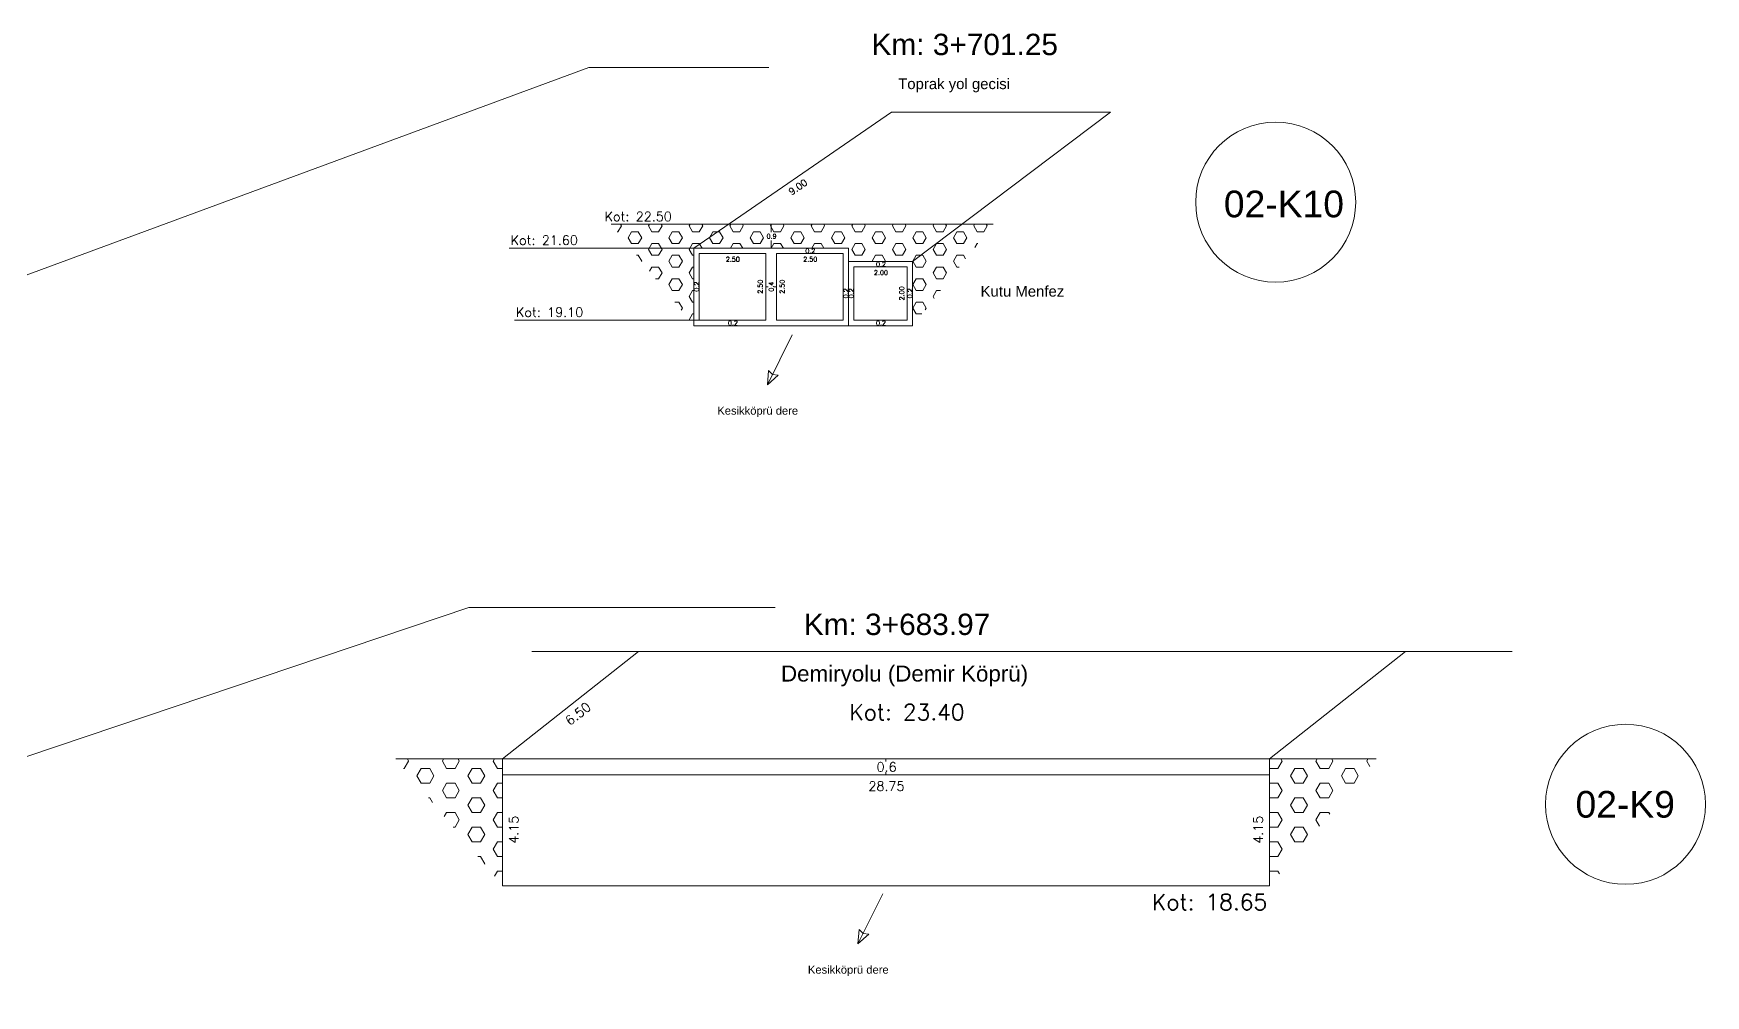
# Model space of a CAD drawing. Header units: millimetres. Extents: x 652183 to 654897, y 4079385 to 4083244.
# Drawn here: x 654638.7 to 654701.4, y 4081795.7 to 4081831.7 of the extents above; entities that cross this region are included whole.
import ezdxf

# ---------------------------------------------------------------- set-up
doc = ezdxf.new("R2010")
doc.units = ezdxf.units.MM
doc.layers.add('KOPRU_ROL', color=2, linetype='Continuous', lineweight=0)
doc.layers.add('KOPRU_ROLEVE', color=3, linetype='Continuous', lineweight=0)
doc.styles.add('STYLE0', font='romans__.ttf')
doc.styles.add('STYLE1', font='arial.ttf')

msp = doc.modelspace()

# ---------------------------------------------------------------- linework, layer by layer
at = {"layer": 'KOPRU_ROL', "lineweight": 0}
for p, q in [((654572.262, 4081798.253, 21.295), (654659.525, 4081830.459, 21.566)), ((654659.525, 4081830.459, 21.566), (654666.274, 4081830.459, 21.857)), ((654666.364, 4081824.581), (654666.364, 4081824.291)), ((654666.364, 4081823.681), (654666.364, 4081823.971)), ((654663.464, 4081823.681, 21.59), (654656.539, 4081823.681, 21.585)), ((654667.814, 4081823.681), (654667.814, 4081823.671)), ((654667.814, 4081823.481), (654667.814, 4081823.491)), ((654670.464, 4081823.181), (654670.464, 4081823.171)), ((654670.464, 4081822.981), (654670.464, 4081822.991)), ((654663.464, 4081822.231), (654663.474, 4081822.231)), ((654663.664, 4081822.231), (654663.654, 4081822.231)), ((654666.164, 4081822.231), (654666.254, 4081822.231)), ((654666.564, 4081822.231), (654666.474, 4081822.231)), ((654669.064, 4081821.981), (654669.074, 4081821.981)), ((654669.264, 4081821.981), (654669.254, 4081821.981)), ((654669.264, 4081821.981), (654669.274, 4081821.981)), ((654669.464, 4081821.981), (654669.454, 4081821.981)), ((654671.464, 4081821.981), (654671.474, 4081821.981)), ((654671.664, 4081821.981), (654671.654, 4081821.981)), ((654663.664, 4081820.981, 21.59), (654656.739, 4081820.981, 21.585)), ((654664.914, 4081820.981), (654664.914, 4081820.971)), ((654664.914, 4081820.781), (654664.914, 4081820.791)), ((654670.464, 4081820.981), (654670.464, 4081820.971)), ((654670.464, 4081820.781), (654670.464, 4081820.791)), ((654666.219, 4081818.568), (654667.152, 4081820.434)), ((654666.219, 4081818.568), (654666.261, 4081819.106)), ((654666.625, 4081818.925), (654666.219, 4081818.568)), ((654666.261, 4081819.106), (654666.408, 4081818.946)), ((654666.408, 4081818.946), (654666.625, 4081818.925)), ((654592.154, 4081789.018, 22.33), (654655.026, 4081810.212, 21.646)), ((654655.026, 4081810.212, 21.646), (654666.511, 4081810.212, 21.923)), ((654670.663, 4081804.536), (654670.663, 4081804.436)), ((654670.663, 4081803.936), (654670.663, 4081804.036)), ((654669.615, 4081797.611), (654670.548, 4081799.477)), ((654669.615, 4081797.611), (654669.657, 4081798.149)), ((654669.657, 4081798.149), (654669.804, 4081797.988)), ((654670.02, 4081797.968), (654669.615, 4081797.611)), ((654669.804, 4081797.988), (654670.02, 4081797.968))]:
    msp.add_line(p, q, dxfattribs=at)
for centre in [(654685.275, 4081825.411), (654698.39, 4081802.837)]:
    msp.add_circle(centre, 3, dxfattribs=at)
at = {"layer": 'KOPRU_ROLEVE', "lineweight": 0}
for p, q in [((654663.464, 4081823.681, 21.59), (654670.876, 4081828.786, 21.583)), ((654670.876, 4081828.786, 21.583), (654679.085, 4081828.786, 21.614)), ((654671.664, 4081823.181, 21.59), (654679.085, 4081828.786, 21.583)), ((654660.364, 4081824.581, 21.585), (654674.686, 4081824.581, 21.585)), ((654660.618, 4081824.3, 21.59), (654660.745, 4081824.52, 21.59)), ((654660.745, 4081824.52, 21.59), (654660.71, 4081824.581, 21.59)), ((654661.761, 4081824.52, 21.59), (654661.796, 4081824.581, 21.59)), ((654661.888, 4081824.3, 21.59), (654661.761, 4081824.52, 21.59)), ((654662.142, 4081824.3, 21.59), (654662.269, 4081824.52, 21.59)), ((654662.269, 4081824.52, 21.59), (654662.234, 4081824.581, 21.59)), ((654663.285, 4081824.52, 21.59), (654663.32, 4081824.581, 21.59)), ((654663.412, 4081824.3, 21.59), (654663.285, 4081824.52, 21.59)), ((654663.666, 4081824.3, 21.59), (654663.793, 4081824.52, 21.59)), ((654663.793, 4081824.52, 21.59), (654663.758, 4081824.581, 21.59)), ((654664.809, 4081824.52, 21.59), (654664.844, 4081824.581, 21.59)), ((654664.936, 4081824.3, 21.59), (654664.809, 4081824.52, 21.59)), ((654665.19, 4081824.3, 21.59), (654665.317, 4081824.52, 21.59)), ((654665.317, 4081824.52, 21.59), (654665.282, 4081824.581, 21.59)), ((654666.333, 4081824.52, 21.59), (654666.368, 4081824.581, 21.59)), ((654666.46, 4081824.3, 21.59), (654666.333, 4081824.52, 21.59)), ((654666.714, 4081824.3, 21.59), (654666.841, 4081824.52, 21.59)), ((654666.841, 4081824.52, 21.59), (654666.806, 4081824.581, 21.59)), ((654667.857, 4081824.52, 21.59), (654667.892, 4081824.581, 21.59)), ((654667.984, 4081824.3, 21.59), (654667.857, 4081824.52, 21.59)), ((654668.238, 4081824.3, 21.59), (654668.365, 4081824.52, 21.59)), ((654668.365, 4081824.52, 21.59), (654668.33, 4081824.581, 21.59)), ((654669.381, 4081824.52, 21.59), (654669.416, 4081824.581, 21.59)), ((654669.508, 4081824.3, 21.59), (654669.381, 4081824.52, 21.59)), ((654669.762, 4081824.3, 21.59), (654669.889, 4081824.52, 21.59)), ((654669.889, 4081824.52, 21.59), (654669.854, 4081824.581, 21.59)), ((654670.905, 4081824.52, 21.59), (654670.94, 4081824.581, 21.59)), ((654671.032, 4081824.3, 21.59), (654670.905, 4081824.52, 21.59)), ((654671.286, 4081824.3, 21.59), (654671.413, 4081824.52, 21.59)), ((654671.413, 4081824.52, 21.59), (654671.378, 4081824.581, 21.59)), ((654672.429, 4081824.52, 21.59), (654672.464, 4081824.581, 21.59)), ((654672.556, 4081824.3, 21.59), (654672.429, 4081824.52, 21.59)), ((654672.81, 4081824.3, 21.59), (654672.937, 4081824.52, 21.59)), ((654672.937, 4081824.52, 21.59), (654672.902, 4081824.581, 21.59)), ((654673.953, 4081824.52, 21.59), (654673.988, 4081824.581, 21.59)), ((654674.08, 4081824.3, 21.59), (654673.953, 4081824.52, 21.59)), ((654674.334, 4081824.3, 21.59), (654674.461, 4081824.52, 21.59)), ((654674.461, 4081824.52, 21.59), (654674.426, 4081824.581, 21.59)), ((654660.592, 4081824.3, 21.59), (654660.618, 4081824.3, 21.59)), ((654660.999, 4081824.08, 21.59), (654661.126, 4081824.3, 21.59)), ((654661.126, 4081823.86, 21.59), (654660.999, 4081824.08, 21.59)), ((654661.126, 4081824.3, 21.59), (654661.38, 4081824.3, 21.59)), ((654661.126, 4081823.86, 21.59), (654661.38, 4081823.86, 21.59)), ((654661.507, 4081824.08, 21.59), (654661.38, 4081824.3, 21.59)), ((654661.38, 4081823.86, 21.59), (654661.507, 4081824.08, 21.59)), ((654661.761, 4081823.64, 21.59), (654661.888, 4081823.86, 21.59)), ((654661.888, 4081824.3, 21.59), (654662.142, 4081824.3, 21.59)), ((654661.888, 4081823.86, 21.59), (654662.142, 4081823.86, 21.59)), ((654662.269, 4081823.64, 21.59), (654662.142, 4081823.86, 21.59)), ((654662.523, 4081824.08, 21.59), (654662.65, 4081824.3, 21.59)), ((654662.65, 4081823.86, 21.59), (654662.523, 4081824.08, 21.59)), ((654662.65, 4081824.3, 21.59), (654662.904, 4081824.3, 21.59)), ((654662.65, 4081823.86, 21.59), (654662.904, 4081823.86, 21.59)), ((654663.031, 4081824.08, 21.59), (654662.904, 4081824.3, 21.59)), ((654662.904, 4081823.86, 21.59), (654663.031, 4081824.08, 21.59)), ((654663.285, 4081823.64, 21.59), (654663.412, 4081823.86, 21.59)), ((654663.412, 4081824.3, 21.59), (654663.666, 4081824.3, 21.59)), ((654663.412, 4081823.86, 21.59), (654663.666, 4081823.86, 21.59)), ((654663.769, 4081823.681, 21.59), (654663.666, 4081823.86, 21.59)), ((654664.047, 4081824.08, 21.59), (654664.174, 4081824.3, 21.59)), ((654664.174, 4081823.86, 21.59), (654664.047, 4081824.08, 21.59)), ((654664.174, 4081824.3, 21.59), (654664.428, 4081824.3, 21.59)), ((654664.174, 4081823.86, 21.59), (654664.428, 4081823.86, 21.59)), ((654664.555, 4081824.08, 21.59), (654664.428, 4081824.3, 21.59)), ((654664.428, 4081823.86, 21.59), (654664.555, 4081824.08, 21.59)), ((654664.832, 4081823.681, 21.59), (654664.936, 4081823.86, 21.59)), ((654664.936, 4081824.3, 21.59), (654665.19, 4081824.3, 21.59)), ((654664.936, 4081823.86, 21.59), (654665.19, 4081823.86, 21.59)), ((654665.293, 4081823.681, 21.59), (654665.19, 4081823.86, 21.59)), ((654665.571, 4081824.08, 21.59), (654665.698, 4081824.3, 21.59)), ((654665.698, 4081823.86, 21.59), (654665.571, 4081824.08, 21.59)), ((654665.698, 4081824.3, 21.59), (654665.952, 4081824.3, 21.59)), ((654665.698, 4081823.86, 21.59), (654665.952, 4081823.86, 21.59)), ((654666.079, 4081824.08, 21.59), (654665.952, 4081824.3, 21.59)), ((654665.952, 4081823.86, 21.59), (654666.079, 4081824.08, 21.59)), ((654666.356, 4081823.681, 21.59), (654666.46, 4081823.86, 21.59)), ((654666.46, 4081824.3, 21.59), (654666.714, 4081824.3, 21.59)), ((654666.46, 4081823.86, 21.59), (654666.714, 4081823.86, 21.59)), ((654666.817, 4081823.681, 21.59), (654666.714, 4081823.86, 21.59)), ((654667.095, 4081824.08, 21.59), (654667.222, 4081824.3, 21.59)), ((654667.222, 4081823.86, 21.59), (654667.095, 4081824.08, 21.59)), ((654667.222, 4081824.3, 21.59), (654667.476, 4081824.3, 21.59)), ((654667.222, 4081823.86, 21.59), (654667.476, 4081823.86, 21.59)), ((654667.603, 4081824.08, 21.59), (654667.476, 4081824.3, 21.59)), ((654667.476, 4081823.86, 21.59), (654667.603, 4081824.08, 21.59)), ((654667.88, 4081823.681, 21.59), (654667.984, 4081823.86, 21.59)), ((654667.984, 4081824.3, 21.59), (654668.238, 4081824.3, 21.59)), ((654667.984, 4081823.86, 21.59), (654668.238, 4081823.86, 21.59)), ((654668.341, 4081823.681, 21.59), (654668.238, 4081823.86, 21.59)), ((654668.619, 4081824.08, 21.59), (654668.746, 4081824.3, 21.59)), ((654668.746, 4081823.86, 21.59), (654668.619, 4081824.08, 21.59)), ((654668.746, 4081824.3, 21.59), (654669, 4081824.3, 21.59)), ((654668.746, 4081823.86, 21.59), (654669, 4081823.86, 21.59)), ((654669.127, 4081824.08, 21.59), (654669, 4081824.3, 21.59)), ((654669, 4081823.86, 21.59), (654669.127, 4081824.08, 21.59)), ((654669.381, 4081823.64, 21.59), (654669.508, 4081823.86, 21.59)), ((654669.508, 4081824.3, 21.59), (654669.762, 4081824.3, 21.59)), ((654669.508, 4081823.86, 21.59), (654669.762, 4081823.86, 21.59)), ((654669.889, 4081823.64, 21.59), (654669.762, 4081823.86, 21.59)), ((654670.143, 4081824.08, 21.59), (654670.27, 4081824.3, 21.59)), ((654670.27, 4081823.86, 21.59), (654670.143, 4081824.08, 21.59)), ((654670.27, 4081824.3, 21.59), (654670.524, 4081824.3, 21.59)), ((654670.27, 4081823.86, 21.59), (654670.524, 4081823.86, 21.59)), ((654670.651, 4081824.08, 21.59), (654670.524, 4081824.3, 21.59)), ((654670.524, 4081823.86, 21.59), (654670.651, 4081824.08, 21.59)), ((654670.905, 4081823.64, 21.59), (654671.032, 4081823.86, 21.59)), ((654671.032, 4081824.3, 21.59), (654671.286, 4081824.3, 21.59)), ((654671.032, 4081823.86, 21.59), (654671.286, 4081823.86, 21.59)), ((654671.413, 4081823.64, 21.59), (654671.286, 4081823.86, 21.59)), ((654671.667, 4081824.08, 21.59), (654671.794, 4081824.3, 21.59)), ((654671.794, 4081823.86, 21.59), (654671.667, 4081824.08, 21.59)), ((654671.794, 4081824.3, 21.59), (654672.048, 4081824.3, 21.59)), ((654671.794, 4081823.86, 21.59), (654672.048, 4081823.86, 21.59)), ((654672.175, 4081824.08, 21.59), (654672.048, 4081824.3, 21.59)), ((654672.048, 4081823.86, 21.59), (654672.175, 4081824.08, 21.59)), ((654672.429, 4081823.64, 21.59), (654672.556, 4081823.86, 21.59)), ((654672.556, 4081824.3, 21.59), (654672.81, 4081824.3, 21.59)), ((654672.556, 4081823.86, 21.59), (654672.81, 4081823.86, 21.59)), ((654672.937, 4081823.64, 21.59), (654672.81, 4081823.86, 21.59)), ((654673.191, 4081824.08, 21.59), (654673.318, 4081824.3, 21.59)), ((654673.318, 4081823.86, 21.59), (654673.191, 4081824.08, 21.59)), ((654673.318, 4081824.3, 21.59), (654673.572, 4081824.3, 21.59)), ((654673.318, 4081823.86, 21.59), (654673.572, 4081823.86, 21.59)), ((654673.699, 4081824.08, 21.59), (654673.572, 4081824.3, 21.59)), ((654673.572, 4081823.86, 21.59), (654673.699, 4081824.08, 21.59)), ((654673.991, 4081823.706, 21.59), (654674.08, 4081823.86, 21.59)), ((654674.08, 4081824.3, 21.59), (654674.334, 4081824.3, 21.59)), ((654674.08, 4081823.86, 21.59), (654674.113, 4081823.86, 21.59)), ((654661.31, 4081823.42, 21.59), (654661.38, 4081823.42, 21.59)), ((654661.507, 4081823.2, 21.59), (654661.38, 4081823.42, 21.59)), ((654661.5, 4081823.188, 21.59), (654661.507, 4081823.2, 21.59)), ((654661.888, 4081823.42, 21.59), (654661.761, 4081823.64, 21.59)), ((654661.888, 4081823.42, 21.59), (654662.142, 4081823.42, 21.59)), ((654662.142, 4081823.42, 21.59), (654662.269, 4081823.64, 21.59)), ((654662.523, 4081823.2, 21.59), (654662.65, 4081823.42, 21.59)), ((654662.65, 4081822.98, 21.59), (654662.523, 4081823.2, 21.59)), ((654662.65, 4081823.42, 21.59), (654662.904, 4081823.42, 21.59)), ((654663.031, 4081823.2, 21.59), (654662.904, 4081823.42, 21.59)), ((654662.904, 4081822.98, 21.59), (654663.031, 4081823.2, 21.59)), ((654663.412, 4081823.42, 21.59), (654663.285, 4081823.64, 21.59)), ((654663.412, 4081823.42, 21.59), (654663.464, 4081823.42, 21.59)), ((654663.464, 4081823.681, 21.59), (654669.264, 4081823.681, 21.959)), ((654663.464, 4081823.681, 21.59), (654663.464, 4081820.781, 21.59)), ((654663.664, 4081823.481, 21.603), (654663.664, 4081820.981, 21.591)), ((654663.664, 4081823.481, 21.603), (654666.164, 4081823.481, 21.765)), ((654666.164, 4081823.481, 21.59), (654666.164, 4081820.981, 21.59)), ((654666.564, 4081823.481, 21.59), (654666.564, 4081820.981, 21.59)), ((654666.564, 4081823.481, 21.792), (654669.064, 4081823.481, 21.954)), ((654669.064, 4081823.481, 21.59), (654669.064, 4081820.981, 21.59)), ((654669.264, 4081823.681, 21.959), (654669.264, 4081823.181, 21.959)), ((654669.508, 4081823.42, 21.59), (654669.381, 4081823.64, 21.59)), ((654669.508, 4081823.42, 21.59), (654669.762, 4081823.42, 21.59)), ((654669.762, 4081823.42, 21.59), (654669.889, 4081823.64, 21.59)), ((654670.143, 4081823.2, 21.59), (654670.27, 4081823.42, 21.59)), ((654670.154, 4081823.181, 21.59), (654670.143, 4081823.2, 21.59)), ((654670.27, 4081823.42, 21.59), (654670.524, 4081823.42, 21.59)), ((654670.651, 4081823.2, 21.59), (654670.524, 4081823.42, 21.59)), ((654670.639, 4081823.181, 21.59), (654670.651, 4081823.2, 21.59)), ((654671.032, 4081823.42, 21.59), (654670.905, 4081823.64, 21.59)), ((654671.032, 4081823.42, 21.59), (654671.286, 4081823.42, 21.59)), ((654671.286, 4081823.42, 21.59), (654671.413, 4081823.64, 21.59)), ((654671.667, 4081823.2, 21.59), (654671.794, 4081823.42, 21.59)), ((654671.794, 4081822.98, 21.59), (654671.667, 4081823.2, 21.59)), ((654671.794, 4081823.42, 21.59), (654672.048, 4081823.42, 21.59)), ((654672.175, 4081823.2, 21.59), (654672.048, 4081823.42, 21.59)), ((654672.048, 4081822.98, 21.59), (654672.175, 4081823.2, 21.59)), ((654672.556, 4081823.42, 21.59), (654672.429, 4081823.64, 21.59)), ((654672.556, 4081823.42, 21.59), (654672.81, 4081823.42, 21.59)), ((654672.81, 4081823.42, 21.59), (654672.937, 4081823.64, 21.59)), ((654673.191, 4081823.2, 21.59), (654673.318, 4081823.42, 21.59)), ((654673.318, 4081822.98, 21.59), (654673.191, 4081823.2, 21.59)), ((654673.318, 4081823.42, 21.59), (654673.572, 4081823.42, 21.59)), ((654673.652, 4081823.281, 21.59), (654673.572, 4081823.42, 21.59)), ((654661.797, 4081822.823, 21.59), (654661.888, 4081822.98, 21.59)), ((654661.888, 4081822.98, 21.59), (654662.142, 4081822.98, 21.59)), ((654662.269, 4081822.76, 21.59), (654662.142, 4081822.98, 21.59)), ((654662.142, 4081822.54, 21.59), (654662.269, 4081822.76, 21.59)), ((654662.65, 4081822.98, 21.59), (654662.904, 4081822.98, 21.59)), ((654663.285, 4081822.76, 21.59), (654663.412, 4081822.98, 21.59)), ((654663.412, 4081822.54, 21.59), (654663.285, 4081822.76, 21.59)), ((654663.412, 4081822.98, 21.59), (654663.464, 4081822.98, 21.59)), ((654669.264, 4081823.181, 21.891), (654671.664, 4081823.181, 22.112)), ((654669.264, 4081823.181, 21.959), (654669.264, 4081820.781, 21.959)), ((654669.464, 4081822.981, 21.59), (654669.464, 4081820.981, 21.59)), ((654669.464, 4081822.981, 21.968), (654671.464, 4081822.981, 22.099)), ((654671.464, 4081822.981, 22.111), (654671.464, 4081820.981, 22.099)), ((654671.664, 4081823.181, 22.112), (654671.664, 4081820.781, 22.112)), ((654671.794, 4081822.98, 21.59), (654672.048, 4081822.98, 21.59)), ((654672.429, 4081822.76, 21.59), (654672.556, 4081822.98, 21.59)), ((654672.556, 4081822.54, 21.59), (654672.429, 4081822.76, 21.59)), ((654672.556, 4081822.98, 21.59), (654672.81, 4081822.98, 21.59)), ((654672.937, 4081822.76, 21.59), (654672.81, 4081822.98, 21.59)), ((654672.81, 4081822.54, 21.59), (654672.937, 4081822.76, 21.59)), ((654673.318, 4081822.98, 21.59), (654673.413, 4081822.98, 21.59)), ((654662.028, 4081822.54, 21.59), (654662.142, 4081822.54, 21.59)), ((654662.523, 4081822.32, 21.59), (654662.65, 4081822.54, 21.59)), ((654662.65, 4081822.1, 21.59), (654662.523, 4081822.32, 21.59)), ((654662.65, 4081822.54, 21.59), (654662.904, 4081822.54, 21.59)), ((654662.65, 4081822.1, 21.59), (654662.904, 4081822.1, 21.59)), ((654663.031, 4081822.32, 21.59), (654662.904, 4081822.54, 21.59)), ((654662.904, 4081822.1, 21.59), (654663.031, 4081822.32, 21.59)), ((654663.285, 4081821.88, 21.59), (654663.412, 4081822.1, 21.59)), ((654663.412, 4081822.54, 21.59), (654663.464, 4081822.54, 21.59)), ((654663.412, 4081822.1, 21.59), (654663.464, 4081822.1, 21.59)), ((654671.667, 4081822.32, 21.59), (654671.794, 4081822.54, 21.59)), ((654671.794, 4081822.1, 21.59), (654671.667, 4081822.32, 21.59)), ((654671.794, 4081822.54, 21.59), (654672.048, 4081822.54, 21.59)), ((654671.794, 4081822.1, 21.59), (654672.048, 4081822.1, 21.59)), ((654672.175, 4081822.32, 21.59), (654672.048, 4081822.54, 21.59)), ((654672.048, 4081822.1, 21.59), (654672.175, 4081822.32, 21.59)), ((654672.429, 4081821.88, 21.59), (654672.556, 4081822.1, 21.59)), ((654672.556, 4081822.54, 21.59), (654672.81, 4081822.54, 21.59)), ((654672.556, 4081822.1, 21.59), (654672.714, 4081822.1, 21.59)), ((654662.746, 4081821.661, 21.59), (654662.904, 4081821.661, 21.59)), ((654663.031, 4081821.441, 21.59), (654662.904, 4081821.661, 21.59)), ((654662.987, 4081821.365, 21.59), (654663.031, 4081821.441, 21.59)), ((654663.412, 4081821.661, 21.59), (654663.285, 4081821.88, 21.59)), ((654663.412, 4081821.661, 21.59), (654663.464, 4081821.661, 21.59)), ((654671.667, 4081821.441, 21.59), (654671.794, 4081821.661, 21.59)), ((654671.794, 4081821.221, 21.59), (654671.667, 4081821.441, 21.59)), ((654671.794, 4081821.661, 21.59), (654672.048, 4081821.661, 21.59)), ((654672.175, 4081821.441, 21.59), (654672.048, 4081821.661, 21.59)), ((654672.138, 4081821.377, 21.59), (654672.175, 4081821.441, 21.59)), ((654672.475, 4081821.8, 21.59), (654672.429, 4081821.88, 21.59)), ((654663.285, 4081821.001, 21.59), (654663.412, 4081821.221, 21.59)), ((654663.412, 4081821.221, 21.59), (654663.464, 4081821.221, 21.59)), ((654663.464, 4081820.781, 21.59), (654669.264, 4081820.781, 21.959)), ((654663.464, 4081820.781, 21.59), (654663.666, 4081820.781, 21.59)), ((654663.664, 4081820.981, 21.591), (654666.164, 4081820.981, 21.754)), ((654664.174, 4081820.781, 21.59), (654664.428, 4081820.781, 21.59)), ((654664.936, 4081820.781, 21.59), (654665.19, 4081820.781, 21.59)), ((654665.698, 4081820.781, 21.59), (654665.952, 4081820.781, 21.59)), ((654666.46, 4081820.781, 21.59), (654666.714, 4081820.781, 21.59)), ((654666.564, 4081820.981, 21.78), (654669.064, 4081820.981, 21.942)), ((654667.222, 4081820.781, 21.59), (654667.476, 4081820.781, 21.59)), ((654667.984, 4081820.781, 21.59), (654668.238, 4081820.781, 21.59)), ((654668.746, 4081820.781, 21.59), (654669, 4081820.781, 21.59)), ((654669.264, 4081820.781, 21.959), (654671.664, 4081820.781, 22.112)), ((654669.464, 4081820.981, 21.968), (654671.464, 4081820.981, 22.099)), ((654669.508, 4081820.781, 21.59), (654669.762, 4081820.781, 21.59)), ((654670.27, 4081820.781, 21.59), (654670.524, 4081820.781, 21.59)), ((654671.032, 4081820.781, 21.59), (654671.286, 4081820.781, 21.59)), ((654671.794, 4081821.221, 21.59), (654672.014, 4081821.221, 21.59)), ((654656.288, 4081804.536, 21.67), (654661.392, 4081808.56, 21.659)), ((654657.392, 4081808.56, 21.67), (654694.143, 4081808.56, 21.67)), ((654685.038, 4081804.536, 21.67), (654690.143, 4081808.56, 21.659)), ((654652.288, 4081804.536, 21.67), (654689.038, 4081804.536, 21.67)), ((654652.606, 4081804.185, 21.67), (654652.764, 4081804.46, 21.67)), ((654652.764, 4081804.46, 21.67), (654652.721, 4081804.536, 21.67)), ((654654.034, 4081804.46, 21.67), (654654.078, 4081804.536, 21.67)), ((654654.193, 4081804.185, 21.67), (654654.034, 4081804.46, 21.67)), ((654654.511, 4081804.185, 21.67), (654654.669, 4081804.46, 21.67)), ((654654.669, 4081804.46, 21.67), (654654.626, 4081804.536, 21.67)), ((654655.939, 4081804.46, 21.67), (654655.983, 4081804.536, 21.67)), ((654656.098, 4081804.185, 21.67), (654655.939, 4081804.46, 21.67)), ((654656.288, 4081803.936, 21.67), (654656.288, 4081804.536, 21.67)), ((654685.038, 4081804.536, 21.67), (654685.038, 4081803.936, 21.67)), ((654685.356, 4081804.185, 21.67), (654685.514, 4081804.46, 21.67)), ((654685.514, 4081804.46, 21.67), (654685.471, 4081804.536, 21.67)), ((654686.785, 4081804.46, 21.67), (654686.828, 4081804.536, 21.67)), ((654686.943, 4081804.185, 21.67), (654686.785, 4081804.46, 21.67)), ((654687.261, 4081804.185, 21.67), (654687.42, 4081804.46, 21.67)), ((654687.42, 4081804.46, 21.67), (654687.376, 4081804.536, 21.67)), ((654688.69, 4081804.46, 21.67), (654688.733, 4081804.536, 21.67)), ((654688.805, 4081804.259, 21.67), (654688.69, 4081804.46, 21.67)), ((654652.583, 4081804.185, 21.67), (654652.606, 4081804.185, 21.67)), ((654653.082, 4081803.91, 21.67), (654653.241, 4081804.185, 21.67)), ((654653.241, 4081803.635, 21.67), (654653.082, 4081803.91, 21.67)), ((654653.241, 4081804.185, 21.67), (654653.558, 4081804.185, 21.67)), ((654653.717, 4081803.91, 21.67), (654653.558, 4081804.185, 21.67)), ((654653.558, 4081803.635, 21.67), (654653.717, 4081803.91, 21.67)), ((654654.193, 4081804.185, 21.67), (654654.511, 4081804.185, 21.67)), ((654654.987, 4081803.91, 21.67), (654655.146, 4081804.185, 21.67)), ((654655.146, 4081803.635, 21.67), (654654.987, 4081803.91, 21.67)), ((654655.146, 4081804.185, 21.67), (654655.463, 4081804.185, 21.67)), ((654655.622, 4081803.91, 21.67), (654655.463, 4081804.185, 21.67)), ((654655.463, 4081803.635, 21.67), (654655.622, 4081803.91, 21.67)), ((654656.098, 4081804.185, 21.67), (654656.288, 4081804.185, 21.67)), ((654656.288, 4081803.936, 21.67), (654685.038, 4081803.936, 21.67)), ((654656.288, 4081799.786, 21.67), (654656.288, 4081803.936, 21.67)), ((654685.038, 4081804.185, 21.67), (654685.356, 4081804.185, 21.67)), ((654685.038, 4081803.936, 21.67), (654685.038, 4081799.786, 21.67)), ((654685.832, 4081803.91, 21.67), (654685.991, 4081804.185, 21.67)), ((654685.991, 4081803.635, 21.67), (654685.832, 4081803.91, 21.67)), ((654685.991, 4081804.185, 21.67), (654686.308, 4081804.185, 21.67)), ((654686.467, 4081803.91, 21.67), (654686.308, 4081804.185, 21.67)), ((654686.308, 4081803.635, 21.67), (654686.467, 4081803.91, 21.67)), ((654686.943, 4081804.185, 21.67), (654687.261, 4081804.185, 21.67)), ((654687.737, 4081803.91, 21.67), (654687.896, 4081804.185, 21.67)), ((654687.896, 4081803.635, 21.67), (654687.737, 4081803.91, 21.67)), ((654687.896, 4081804.185, 21.67), (654688.213, 4081804.185, 21.67)), ((654688.372, 4081803.91, 21.67), (654688.213, 4081804.185, 21.67)), ((654688.213, 4081803.635, 21.67), (654688.372, 4081803.91, 21.67)), ((654653.241, 4081803.635, 21.67), (654653.558, 4081803.635, 21.67)), ((654654.034, 4081803.36, 21.67), (654654.193, 4081803.635, 21.67)), ((654654.193, 4081803.085, 21.67), (654654.034, 4081803.36, 21.67)), ((654654.193, 4081803.635, 21.67), (654654.511, 4081803.635, 21.67)), ((654654.669, 4081803.36, 21.67), (654654.511, 4081803.635, 21.67)), ((654654.511, 4081803.085, 21.67), (654654.669, 4081803.36, 21.67)), ((654655.146, 4081803.635, 21.67), (654655.463, 4081803.635, 21.67)), ((654655.939, 4081803.36, 21.67), (654656.098, 4081803.635, 21.67)), ((654656.098, 4081803.085, 21.67), (654655.939, 4081803.36, 21.67)), ((654656.098, 4081803.635, 21.67), (654656.288, 4081803.635, 21.67)), ((654685.038, 4081803.635, 21.67), (654685.356, 4081803.635, 21.67)), ((654685.514, 4081803.36, 21.67), (654685.356, 4081803.635, 21.67)), ((654685.356, 4081803.085, 21.67), (654685.514, 4081803.36, 21.67)), ((654685.991, 4081803.635, 21.67), (654686.308, 4081803.635, 21.67)), ((654686.785, 4081803.36, 21.67), (654686.943, 4081803.635, 21.67)), ((654686.943, 4081803.085, 21.67), (654686.785, 4081803.36, 21.67)), ((654686.943, 4081803.635, 21.67), (654687.261, 4081803.635, 21.67)), ((654687.42, 4081803.36, 21.67), (654687.261, 4081803.635, 21.67)), ((654687.261, 4081803.085, 21.67), (654687.42, 4081803.36, 21.67)), ((654687.896, 4081803.635, 21.67), (654688.213, 4081803.635, 21.67)), ((654653.509, 4081803.085, 21.67), (654653.558, 4081803.085, 21.67)), ((654653.664, 4081802.902, 21.67), (654653.558, 4081803.085, 21.67)), ((654654.103, 4081802.38, 21.67), (654654.193, 4081802.535, 21.67)), ((654654.193, 4081803.085, 21.67), (654654.511, 4081803.085, 21.67)), ((654654.193, 4081802.535, 21.67), (654654.511, 4081802.535, 21.67)), ((654654.669, 4081802.26, 21.67), (654654.511, 4081802.535, 21.67)), ((654654.987, 4081802.81, 21.67), (654655.146, 4081803.085, 21.67)), ((654655.146, 4081802.535, 21.67), (654654.987, 4081802.81, 21.67)), ((654655.146, 4081803.085, 21.67), (654655.463, 4081803.085, 21.67)), ((654655.146, 4081802.535, 21.67), (654655.463, 4081802.535, 21.67)), ((654655.622, 4081802.81, 21.67), (654655.463, 4081803.085, 21.67)), ((654655.463, 4081802.535, 21.67), (654655.622, 4081802.81, 21.67)), ((654655.939, 4081802.26, 21.67), (654656.098, 4081802.535, 21.67)), ((654656.098, 4081803.085, 21.67), (654656.288, 4081803.085, 21.67)), ((654656.098, 4081802.535, 21.67), (654656.288, 4081802.535, 21.67)), ((654685.038, 4081803.085, 21.67), (654685.356, 4081803.085, 21.67)), ((654685.038, 4081802.535, 21.67), (654685.356, 4081802.535, 21.67)), ((654685.514, 4081802.26, 21.67), (654685.356, 4081802.535, 21.67)), ((654685.832, 4081802.81, 21.67), (654685.991, 4081803.085, 21.67)), ((654685.991, 4081802.535, 21.67), (654685.832, 4081802.81, 21.67)), ((654685.991, 4081803.085, 21.67), (654686.308, 4081803.085, 21.67)), ((654685.991, 4081802.535, 21.67), (654686.308, 4081802.535, 21.67)), ((654686.467, 4081802.81, 21.67), (654686.308, 4081803.085, 21.67)), ((654686.308, 4081802.535, 21.67), (654686.467, 4081802.81, 21.67)), ((654686.785, 4081802.26, 21.67), (654686.943, 4081802.535, 21.67)), ((654686.943, 4081803.085, 21.67), (654687.261, 4081803.085, 21.67)), ((654686.943, 4081802.535, 21.67), (654687.261, 4081802.535, 21.67)), ((654687.299, 4081802.47, 21.67), (654687.261, 4081802.535, 21.67)), ((654654.436, 4081801.985, 21.67), (654654.511, 4081801.985, 21.67)), ((654654.511, 4081801.985, 21.67), (654654.669, 4081802.26, 21.67)), ((654654.987, 4081801.71, 21.67), (654655.146, 4081801.985, 21.67)), ((654655.146, 4081801.985, 21.67), (654655.463, 4081801.985, 21.67)), ((654655.622, 4081801.71, 21.67), (654655.463, 4081801.985, 21.67)), ((654656.098, 4081801.985, 21.67), (654655.939, 4081802.26, 21.67)), ((654656.098, 4081801.985, 21.67), (654656.288, 4081801.985, 21.67)), ((654685.038, 4081801.985, 21.67), (654685.356, 4081801.985, 21.67)), ((654685.356, 4081801.985, 21.67), (654685.514, 4081802.26, 21.67)), ((654685.832, 4081801.71, 21.67), (654685.991, 4081801.985, 21.67)), ((654685.991, 4081801.985, 21.67), (654686.308, 4081801.985, 21.67)), ((654686.467, 4081801.71, 21.67), (654686.308, 4081801.985, 21.67)), ((654686.922, 4081802.022, 21.67), (654686.785, 4081802.26, 21.67)), ((654655.146, 4081801.435, 21.67), (654654.987, 4081801.71, 21.67)), ((654655.146, 4081801.435, 21.67), (654655.463, 4081801.435, 21.67)), ((654655.463, 4081801.435, 21.67), (654655.622, 4081801.71, 21.67)), ((654655.939, 4081801.16, 21.67), (654656.098, 4081801.435, 21.67)), ((654656.098, 4081801.435, 21.67), (654656.288, 4081801.435, 21.67)), ((654685.038, 4081801.435, 21.67), (654685.356, 4081801.435, 21.67)), ((654685.514, 4081801.16, 21.67), (654685.356, 4081801.435, 21.67)), ((654685.991, 4081801.435, 21.67), (654685.832, 4081801.71, 21.67)), ((654685.991, 4081801.435, 21.67), (654686.308, 4081801.435, 21.67)), ((654686.308, 4081801.435, 21.67), (654686.467, 4081801.71, 21.67)), ((654655.362, 4081800.885, 21.67), (654655.463, 4081800.885, 21.67)), ((654655.622, 4081800.61, 21.67), (654655.463, 4081800.885, 21.67)), ((654656.098, 4081800.885, 21.67), (654655.939, 4081801.16, 21.67)), ((654656.098, 4081800.885, 21.67), (654656.288, 4081800.885, 21.67)), ((654685.038, 4081800.885, 21.67), (654685.356, 4081800.885, 21.67)), ((654685.356, 4081800.885, 21.67), (654685.514, 4081801.16, 21.67)), ((654655.61, 4081800.59, 21.67), (654655.622, 4081800.61, 21.67)), ((654655.987, 4081800.143, 21.67), (654656.098, 4081800.336, 21.67)), ((654656.098, 4081800.336, 21.67), (654656.288, 4081800.336, 21.67)), ((654685.038, 4081800.336, 21.67), (654685.356, 4081800.336, 21.67)), ((654685.415, 4081800.233, 21.67), (654685.356, 4081800.336, 21.67)), ((654656.288, 4081799.786, 21.67), (654685.038, 4081799.786, 21.67))]:
    msp.add_line(p, q, dxfattribs=at)

# ---------------------------------------------------------------- texts
at = {"layer": 'KOPRU_ROL', "lineweight": 0}
for s, height, rotation, style, p in [('Km: 3+701.25', 0.80001, 0.00002, 'STYLE1', (654670.123, 4081830.924)), ('Toprak yol gecisi', 0.4, 0.00002, 'STYLE1', (654671.122, 4081829.649)), ('9.00', 0.25, 394.55722, 'STYLE0', (654667.126, 4081825.663)), ('02-K10', 1, 0.00002, 'STYLE1', (654683.332, 4081824.843)), ('Kot: 22.50', 0.35, 0.00002, 'STYLE0', (654660.114, 4081824.7)), ('Kot: 21.60', 0.35, 0.00002, 'STYLE0', (654656.594, 4081823.81)), ('0.9', 0.175, 0.00002, 'STYLE0', (654666.189, 4081824.044)), ('2.50', 0.175, 360.00004, 'STYLE0', (654664.662, 4081823.183)), ('2.50', 0.175, 360.00004, 'STYLE0', (654667.562, 4081823.183)), ('0.2', 0.175, 0.00002, 'STYLE0', (654667.639, 4081823.494)), ('2.00', 0.175, 360.00004, 'STYLE0', (654670.212, 4081822.683)), ('0.2', 0.175, 0.00002, 'STYLE0', (654670.289, 4081822.994)), ('0.2', 0.175, 450.00002, 'STYLE0', (654663.651, 4081822.056)), ('2.50', 0.175, 90.00002, 'STYLE0', (654666.041, 4081821.979)), ('0.4', 0.175, 450.00002, 'STYLE0', (654666.451, 4081822.056)), ('2.50', 0.175, 450.00002, 'STYLE0', (654666.861, 4081821.979)), ('0.2', 0.175, 450.00002, 'STYLE0', (654669.251, 4081821.806)), ('0.2', 0.175, 450.00002, 'STYLE0', (654669.451, 4081821.806)), ('2.00', 0.175, 90.00002, 'STYLE0', (654671.341, 4081821.729)), ('0.2', 0.175, 450.00002, 'STYLE0', (654671.651, 4081821.806)), ('Kutu Menfez', 0.4, 0.00002, 'STYLE1', (654674.211, 4081821.87)), ('Kot: 19.10', 0.35, 0.00002, 'STYLE0', (654656.794, 4081821.11)), ('0.2', 0.175, 0.00002, 'STYLE0', (654664.739, 4081820.793)), ('0.2', 0.175, 0.00002, 'STYLE0', (654670.289, 4081820.793)), ('Kesikköprü dere', 0.3, 0.00002, 'STYLE1', (654664.342, 4081817.444)), ('Km: 3+683.97', 0.80001, 0.00002, 'STYLE1', (654667.585, 4081809.184)), ('Demiryolu (Demir Köprü)', 0.6, 0.00002, 'STYLE1', (654666.728, 4081807.44)), ('6.50', 0.35, 398.2541, 'STYLE0', (654658.814, 4081805.769)), ('Kot: 23.40', 0.6, 0.00002, 'STYLE0', (654669.293, 4081805.993)), ('0.6', 0.35, 0.00002, 'STYLE0', (654670.313, 4081804.061)), ('28.75', 0.35, 360.00004, 'STYLE0', (654670.007, 4081803.341)), ('02-K9', 1, 0.00002, 'STYLE1', (654696.515, 4081802.337)), ('4.15', 0.35, 450.00002, 'STYLE0', (654656.883, 4081801.358)), ('4.15', 0.35, 90.00002, 'STYLE0', (654684.793, 4081801.358)), ('Kot: 18.65', 0.6, 0.00002, 'STYLE0', (654680.637, 4081798.874)), ('Kesikköprü dere', 0.3, 0.00002, 'STYLE1', (654667.738, 4081796.487))]:
    msp.add_text(s, height=height, rotation=rotation, dxfattribs=dict(at, style=style)).set_placement(p)

doc.saveas('drawing.dxf')
